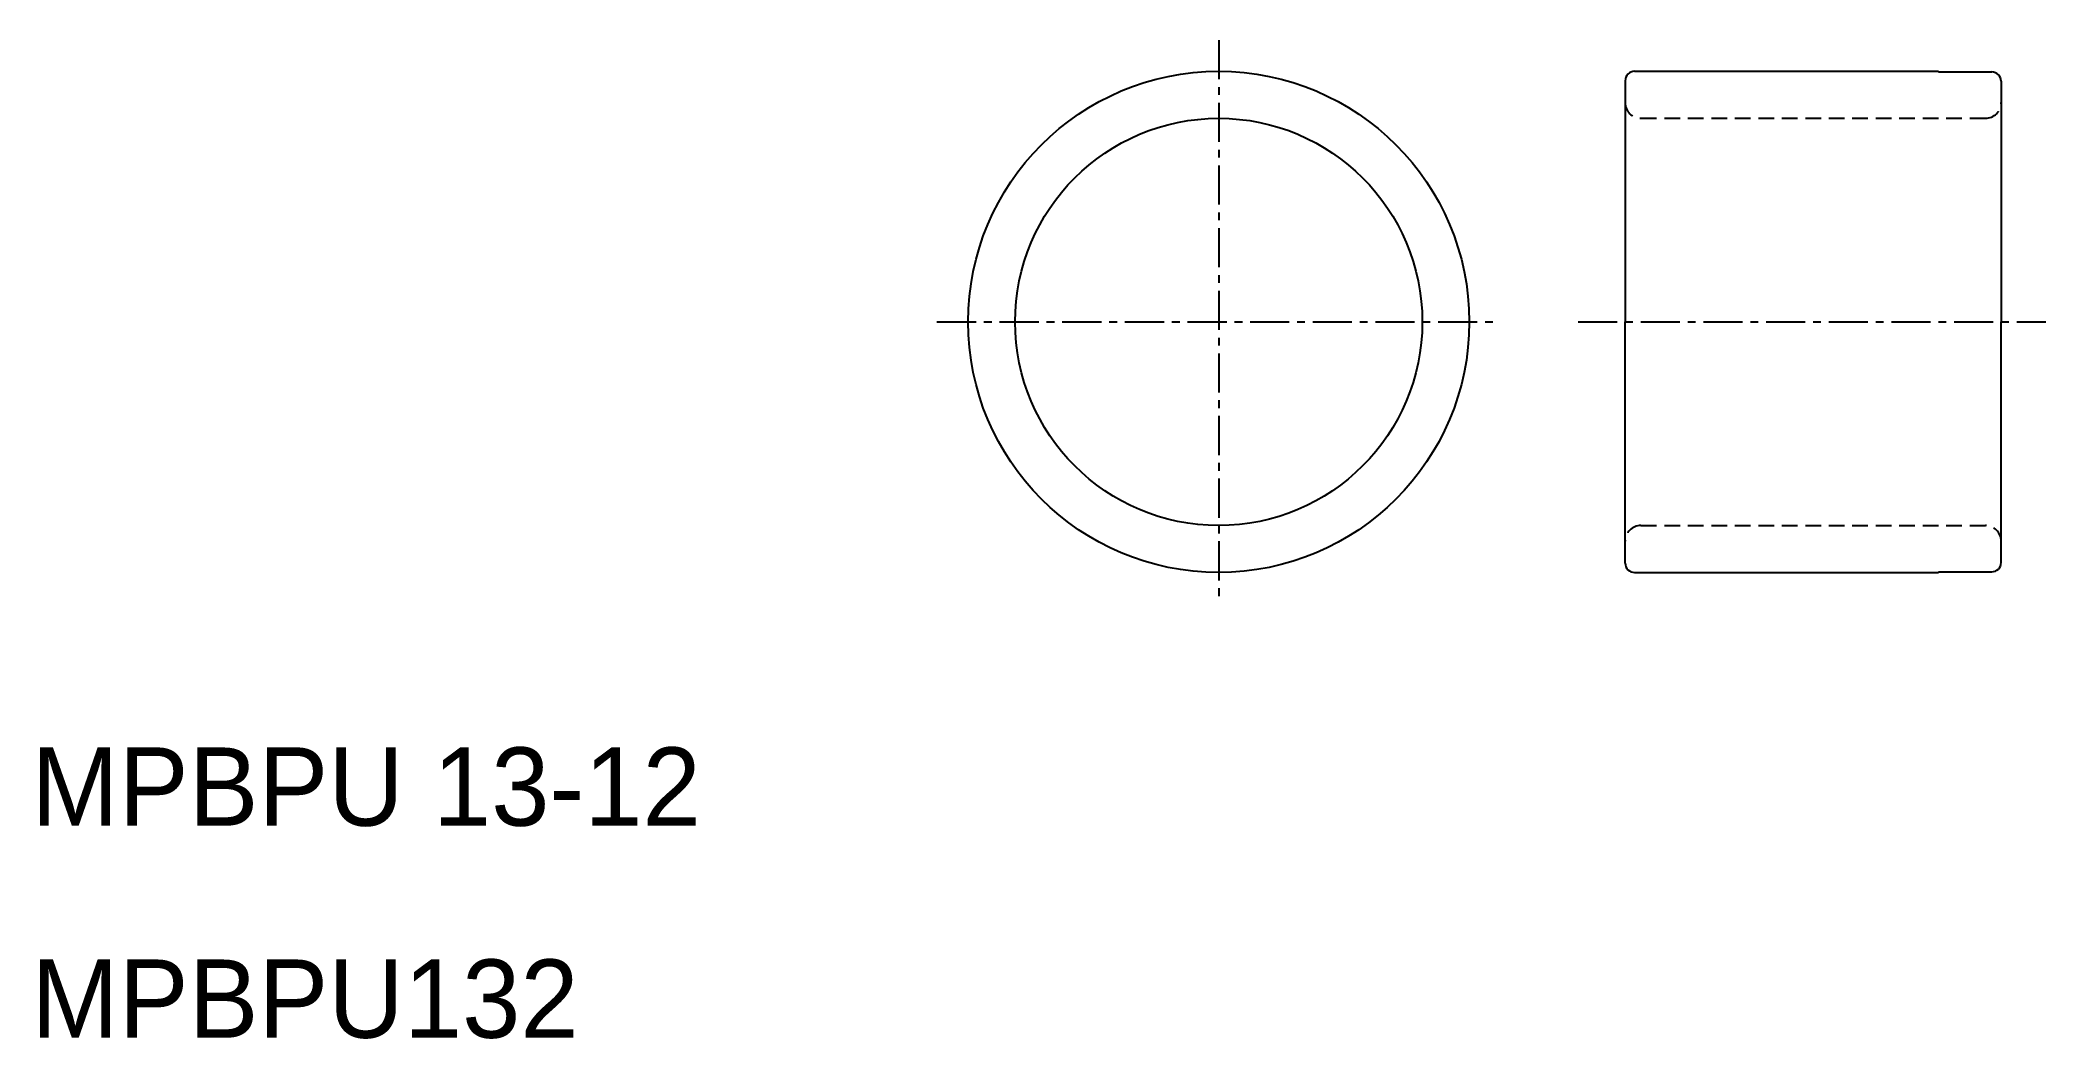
# Model space of a CAD drawing. Extents: x 67.9 to 131.9, y 64.7 to 96.6.
import ezdxf

# ---------------------------------------------------------------- set-up
doc = ezdxf.new("R2010")
doc.units = 0
doc.linetypes.add('CENTER', pattern=[2, 1.25, -0.25, 0.25, -0.25])
doc.linetypes.add('DASHED', pattern=[0.75, 0.5, -0.25])
doc.layers.get('0').update_dxf_attribs({"linetype": 'CONTINUOUS'})
doc.layers.add('CENTER', color=1, linetype='CENTER')

msp = doc.modelspace()

# ---------------------------------------------------------------- linework, layer by layer
at = {"color": 7, "linetype": 'CONTINUOUS'}
for p, q in [((118.762, 95.606), (128.462, 95.606)), ((128.462, 95.606), (128.462, 95.586)), ((128.462, 95.586), (130.162, 95.586)), ((118.462, 95.306), (118.462, 87.606)), ((118.462, 95.306), (118.462, 94.606)), ((130.462, 95.286), (130.462, 87.606)), ((130.462, 95.286), (130.462, 94.606)), ((118.462, 79.906), (118.462, 87.606)), ((130.462, 79.926), (130.462, 87.606)), ((118.462, 79.906), (118.462, 80.606)), ((130.462, 79.926), (130.462, 80.606)), ((118.762, 79.606), (128.462, 79.606)), ((128.462, 79.626), (130.162, 79.626)), ((128.462, 79.606), (128.462, 79.626))]:
    msp.add_line(p, q, dxfattribs=at)
at = {"color": 3, "linetype": 'DASHED'}
for p, q in [((118.962, 94.106), (129.962, 94.106)), ((118.962, 81.106), (129.962, 81.106))]:
    msp.add_line(p, q, dxfattribs=at)
at = {"color": 7, "linetype": 'CONTINUOUS'}
for radius in [8, 6.5]:
    msp.add_circle((105.482, 87.606), radius, dxfattribs=at)
for centre, start, end in [((118.762, 95.306), 90, 180), ((130.162, 95.286), 0, 90), ((118.762, 79.906), 180, 270), ((130.162, 79.926), 270, 0)]:
    msp.add_arc(centre, 0.3, start, end, dxfattribs=at)
at = {"color": 3, "linetype": 'DASHED'}
for centre, start, end in [((118.962, 94.606), 180, 270), ((129.962, 94.606), 270, 0), ((118.962, 80.606), 90, 180), ((129.962, 80.606), 0, 90)]:
    msp.add_arc(centre, 0.5, start, end, dxfattribs=at)
at = {"layer": 'CENTER', "color": 1, "linetype": 'CENTER'}
for p, q in [((105.482, 96.602), (105.482, 78.611)), ((96.487, 87.606), (114.478, 87.606)), ((116.959, 87.606), (131.891, 87.606))]:
    msp.add_line(p, q, dxfattribs=at)

# ---------------------------------------------------------------- texts
at = {"color": 7, "linetype": 'CONTINUOUS'}
for s, p in [('MPBPU 13-12', (67.58, 71.521)), ('MPBPU132', (67.58, 64.751))]:
    msp.add_text(s, height=2.5, dxfattribs=at).set_placement(p)

doc.saveas('drawing.dxf')
